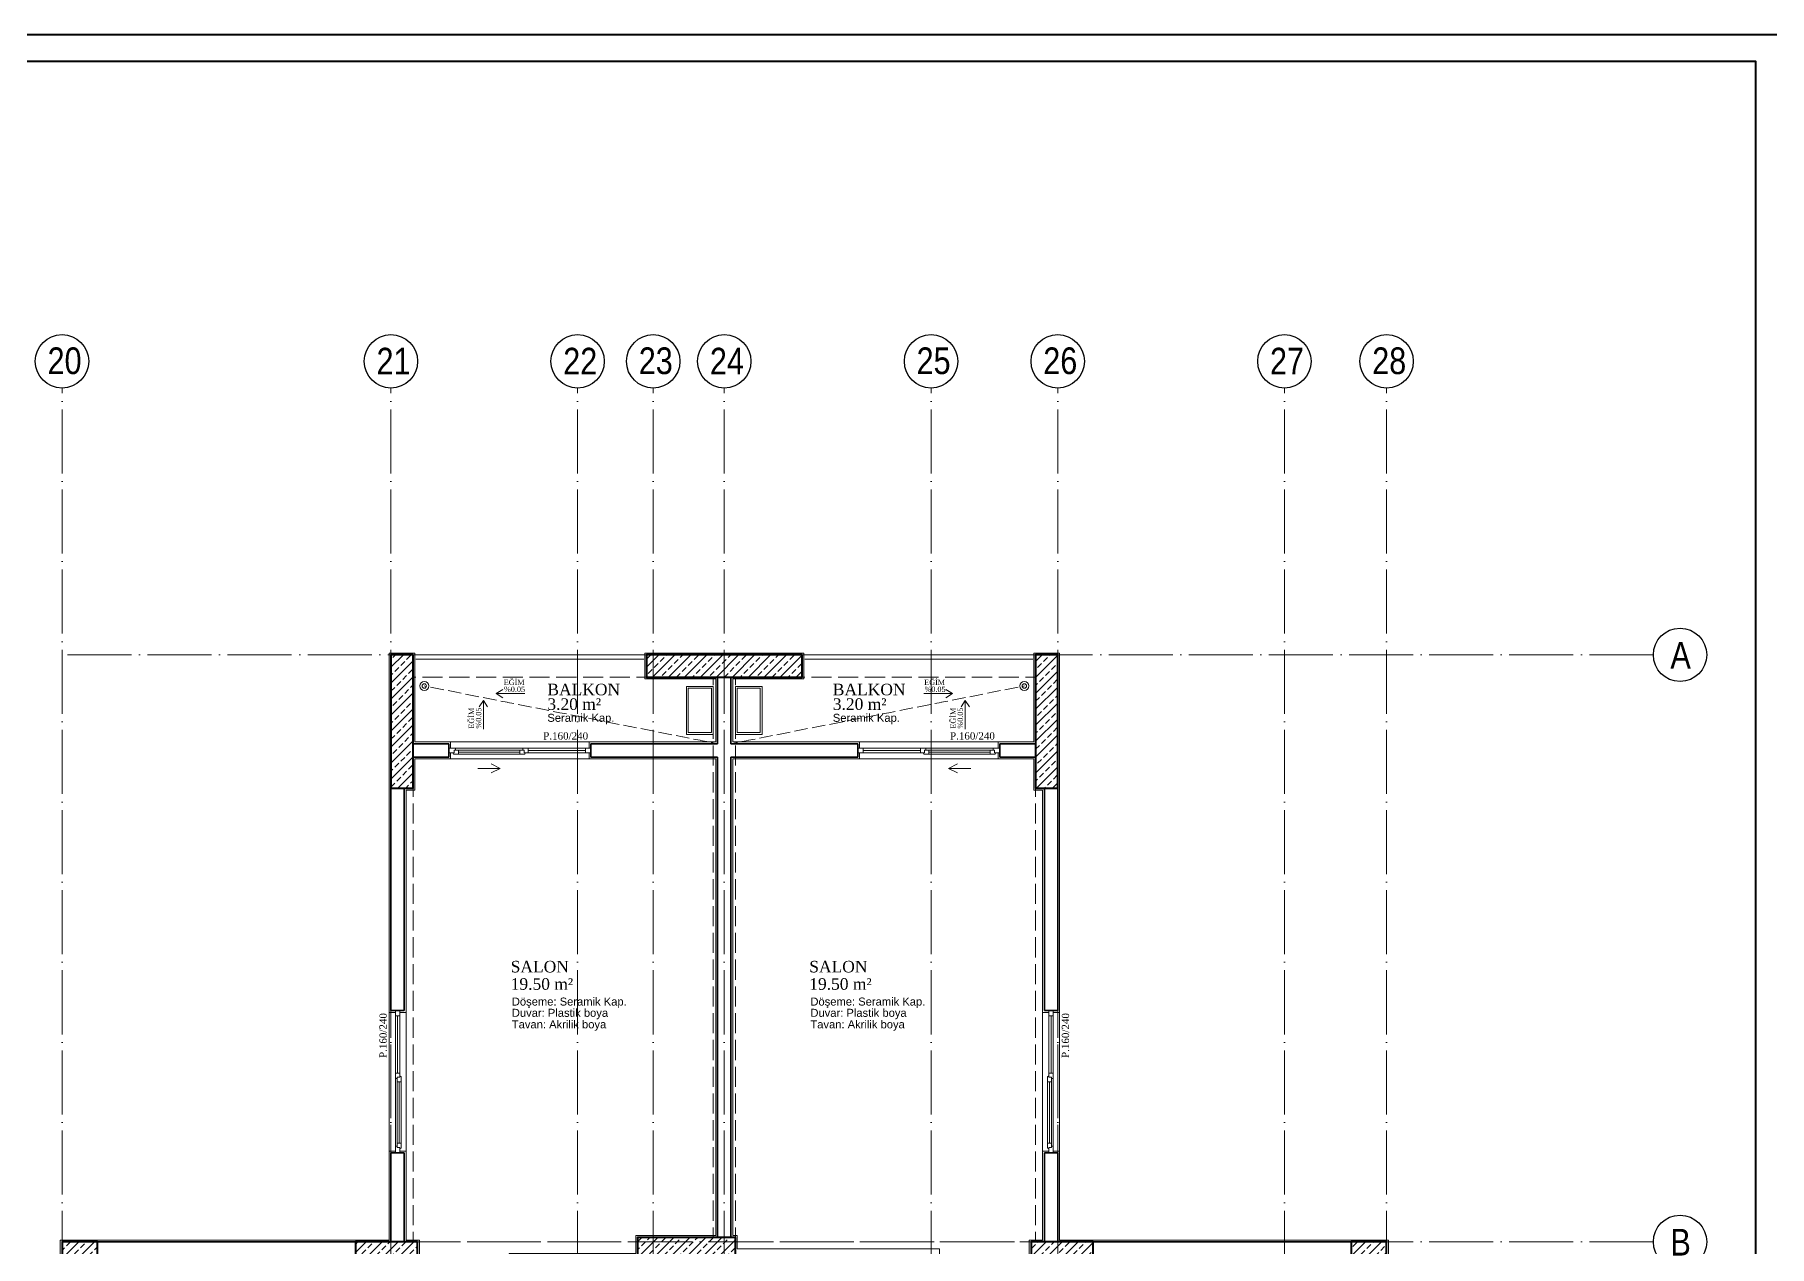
# Model space of a CAD drawing. Header units: millimetres. Extents: x 11587 to 81192, y -36083 to -25300.
# Drawn here: x 31860 to 33812, y -32945 to -31583 of the extents above; entities that cross this region are included whole.
import ezdxf

# ---------------------------------------------------------------- set-up
doc = ezdxf.new("R2010")
doc.units = ezdxf.units.MM
doc.linetypes.add('AKS', pattern=[30, 24, -3, 0, -3])
doc.linetypes.add('IZDUSUM1', pattern=[20, 7.5, -5, 7.5, 0])
for name, color, linetype, lineweight in [('rtm-aks balon', 20, 'Continuous', 25), ('rtm-aks balon yazı', 7, 'Continuous', 20), ('rtm-aks yeni', 7, 'AKS', 20), ('rtm-antet-02', 140, 'Continuous', 40), ('rtm-cam', 141, 'Continuous', 9), ('rtm-duv tugla', 22, 'Continuous', 35), ('rtm-izdusum-üst ince', 8, 'IZDUSUM1', 5), ('rtm-mhl-yazı-adı', 150, 'Continuous', 30), ('rtm-mhl-yazı-m2', 7, 'Continuous', 20), ('rtm-mhl-yazı-malzeme', 253, 'Continuous', 13), ('rtm-pen-ahsap', 35, 'Continuous', 13), ('rtm-plan katmanı-05', 205, 'Continuous', 20), ('rtm-plan katmanı-07', 135, 'Continuous', 9), ('rtm-sembol ok', 7, 'Continuous', 20), ('rtm-sıva', 252, 'Continuous', 15), ('rtm-tarama-betonarme', 51, 'Continuous', 15), ('rtm-tas_betonarme', 50, 'Continuous', 40), ('rtm-tefris vitrifiye', 9, 'Continuous', 9)]:
    doc.layers.add(name, color=color, linetype=linetype, lineweight=lineweight)
doc.styles.add('AKSYAZI', font='ARIALN.TTF')
doc.styles.add('ARIAL', font='times.ttf')
doc.styles.get("Standard").update_dxf_attribs({"font": 'arial.ttf'})
doc.styles.add('VAZ-OLCU', font='times.ttf', dxfattribs={"height": 60})
pattern_1 = [(45, (9316.351, 20249.116), (-8.980256, 8.980256), []), (45, (9325.331, 20249.116), (-8.980256, 8.980256), [6.35, -3.175])]
pattern_2 = [(45, (479377.999, 30119.077), (-8.98025612, 8.98025612), []), (45, (479386.979, 30119.077), (-8.98025612, 8.98025612), [6.35, -3.175])]

# ---------------------------------------------------------------- blocks, each defined once
blk = doc.blocks.new('KİRİŞA')
at = {"layer": 'rtm-izdusum-üst ince', "ltscale": 1.5}
for points in [[(22224.4, -52529.2), (22486.9, -52529.2)], [(22661.9, -52529.2), (22924.4, -52529.2)], [(22224.4, -52554.2), (22486.9, -52554.2)], [(22561.9, -53184.2), (22561.9, -52554.2)], [(22586.9, -53184.2), (22586.9, -52554.2)], [(22661.9, -52554.2), (22924.4, -52554.2)], [(22199.4, -53189.2), (22199.4, -52679.2)], [(22224.4, -53189.2), (22224.4, -52679.2)], [(22924.4, -53189.2), (22924.4, -52679.2)], [(22949.4, -53189.2), (22949.4, -52679.2)], [(21869.4, -53189.2), (22159.4, -53189.2)], [(22229.4, -53189.2), (22561.9, -53189.2)], [(22671.9, -53189.2), (22919.4, -53189.2)], [(22989.4, -53189.2), (23279.4, -53189.2)]]:
    blk.add_lwpolyline(points, dxfattribs=at)

msp = doc.modelspace()

# ---------------------------------------------------------------- hatches: boundary and pattern name
at = {"layer": 'rtm-tarama-betonarme'}
h = msp.add_hatch(dxfattribs=at)
h.set_pattern_fill('ANSI33', color=256, scale=2, style=0)
h.set_pattern_definition(pattern_1)
h.paths.add_polyline_path([(32286.19, -32430.13), (32286.19, -32280.13), (32261.19, -32280.13), (32261.19, -32430.13)])
h = msp.add_hatch(dxfattribs=at)
h.set_pattern_fill('ANSI33', color=256, scale=2, style=0)
h.set_pattern_definition(pattern_1)
h.paths.add_polyline_path([(32723.69, -32280.13), (32548.69, -32280.13), (32548.69, -32305.13), (32723.69, -32305.13)])
h = msp.add_hatch(dxfattribs=at)
h.set_pattern_fill('ANSI33', color=256, scale=2, style=0)
h.set_pattern_definition(pattern_1)
h.paths.add_polyline_path([(33011.19, -32430.13), (33011.19, -32280.13), (32986.19, -32280.13), (32986.19, -32430.13)])
h = msp.add_hatch(dxfattribs=at)
h.set_pattern_fill('ANSI33', color=256, scale=2, style=0)
h.set_pattern_definition(pattern_2)
h.paths.add_polyline_path([(32538.69, -32935.13), (32538.69, -32965.13), (32648.69, -32965.13), (32648.69, -32935.13)])
h = msp.add_hatch(dxfattribs=at)
h.set_pattern_fill('ANSI33', color=256, scale=2, style=0)
h.set_pattern_definition(pattern_2)
h.paths.add_polyline_path([(31891.19, -33020.13), (31931.19, -33020.13), (31931.19, -32940.13), (31891.19, -32940.13)])
h = msp.add_hatch(dxfattribs=at)
h.set_pattern_fill('ANSI33', color=256, scale=2, style=0)
h.set_pattern_definition(pattern_2)
h.paths.add_polyline_path([(32221.19, -32940.13), (32221.19, -32975.13), (32291.19, -32975.13), (32291.19, -32940.13)])
h = msp.add_hatch(dxfattribs=at)
h.set_pattern_fill('ANSI33', color=256, scale=2, style=0)
h.set_pattern_definition(pattern_1)
h.paths.add_polyline_path([(32981.19, -32940.13), (32981.19, -32975.13), (33051.19, -32975.13), (33051.19, -32940.13)])
h = msp.add_hatch(dxfattribs=at)
h.set_pattern_fill('ANSI33', color=256, scale=2, style=0)
h.set_pattern_definition(pattern_1)
h.paths.add_polyline_path([(33381.19, -32940.13), (33341.19, -32940.13), (33341.19, -33020.13), (33381.19, -33020.13)])

# ---------------------------------------------------------------- linework, layer by layer
at = {"layer": 'rtm-aks balon'}
for centre in [(31891.19, -31950.13), (32261.19, -31950.13), (32471.19, -31950.13), (32556.19, -31950.13), (32636.19, -31950.13), (32868.69, -31950.13), (33011.19, -31950.13), (33266.19, -31950.13), (33381.19, -31950.13), (33711.19, -32280.13), (33711.19, -32940.13)]:
    msp.add_circle(centre, 30, dxfattribs=at)
at = {"layer": 'rtm-aks yeni', "ltscale": 3}
for p, q in [((31891.19, -35680.13), (31891.19, -31980.13)), ((32261.19, -35680.13), (32261.19, -31980.13)), ((32471.19, -35680.13), (32471.19, -31980.13)), ((32556.19, -35680.13), (32556.19, -31980.13)), ((32636.19, -35680.13), (32636.19, -31980.13)), ((32868.69, -35680.13), (32868.69, -31980.13)), ((33011.19, -35680.13), (33011.19, -31980.13)), ((33266.19, -35680.13), (33266.19, -31980.13)), ((33381.19, -35680.13), (33381.19, -31980.13)), ((33681.19, -32280.13), (31891.19, -32280.13)), ((33681.19, -32940.13), (31891.19, -32940.13))]:
    msp.add_line(p, q, dxfattribs=at)
at = {"layer": 'rtm-antet-02'}
msp.add_lwpolyline([(25171.61, -31582.89), (25171.61, -36082.89), (33826.61, -36082.89), (33826.61, -31582.89), (25171.61, -31582.89)], dxfattribs=at)
msp.add_lwpolyline([(25201.61, -31612.89), (25201.61, -36052.89), (33796.61, -36052.89), (33796.61, -31612.89)], close=True, dxfattribs=at)
at = {"layer": 'rtm-cam'}
for p, q in [((32415.69, -32387.63), (32480.19, -32387.63)), ((32856.69, -32387.63), (32792.19, -32387.63)), ((32337.19, -32389.38), (32406.19, -32389.38)), ((32935.19, -32389.38), (32866.19, -32389.38)), ((32268.69, -32750.63), (32268.69, -32686.13)), ((33003.69, -32750.63), (33003.69, -32686.13)), ((32270.44, -32829.13), (32270.44, -32760.13)), ((33001.94, -32829.13), (33001.94, -32760.13))]:
    msp.add_line(p, q, dxfattribs=at)
at = {"layer": 'rtm-duv tugla'}
for points in [[(32628.69, -32380.13), (32628.69, -32305.13)], [(32643.69, -32380.13), (32643.69, -32305.13)], [(32326.19, -32380.13), (32286.19, -32380.13)], [(32326.19, -32380.13), (32326.19, -32395.13)], [(32628.69, -32380.13), (32486.19, -32380.13)], [(32486.19, -32380.13), (32486.19, -32395.13)], [(32786.19, -32380.13), (32643.69, -32380.13)], [(32786.19, -32380.13), (32786.19, -32395.13)], [(32986.19, -32380.13), (32946.19, -32380.13)], [(32946.19, -32380.13), (32946.19, -32395.13)], [(32326.19, -32395.13), (32286.19, -32395.13)], [(32628.69, -32395.13), (32486.19, -32395.13)], [(32628.69, -32935.13), (32628.69, -32395.13)], [(32786.19, -32395.13), (32643.69, -32395.13)], [(32643.69, -32935.13), (32643.69, -32395.13)], [(32986.19, -32395.13), (32946.19, -32395.13)], [(32261.19, -32430.13), (32261.19, -32680.13)], [(32276.19, -32430.13), (32276.19, -32680.13)], [(32996.19, -32430.13), (32996.19, -32680.13)], [(33011.19, -32430.13), (33011.19, -32680.13)], [(32261.19, -32680.13), (32276.19, -32680.13)], [(33011.19, -32680.13), (32996.19, -32680.13)], [(32261.19, -32840.13), (32276.19, -32840.13)], [(32261.19, -32840.13), (32261.19, -32940.13)], [(32276.19, -32840.13), (32276.19, -32940.13)], [(33011.19, -32840.13), (32996.19, -32840.13)], [(32996.19, -32840.13), (32996.19, -32940.13)], [(33011.19, -32840.13), (33011.19, -32940.13)], [(32221.19, -32940.13), (31931.19, -32940.13)], [(33341.19, -32940.13), (33051.19, -32940.13)]]:
    msp.add_lwpolyline(points, dxfattribs=at)
at = {"layer": 'rtm-izdusum-üst ince'}
for points in [[(32628.69, -32380.13), (32298.69, -32315.13)], [(32643.69, -32380.13), (32973.69, -32315.13)]]:
    msp.add_lwpolyline(points, dxfattribs=at)
at = {"layer": 'rtm-pen-ahsap'}
for p, q in [((32333.69, -32385.13), (32326.19, -32385.13)), ((32332.19, -32387.13), (32337.19, -32387.13)), ((32332.19, -32387.13), (32332.19, -32390.13)), ((32333.69, -32385.13), (32333.69, -32387.13)), ((32406.19, -32387.13), (32337.19, -32387.13)), ((32337.19, -32387.13), (32337.19, -32391.63)), ((32411.19, -32387.13), (32406.19, -32387.13)), ((32406.19, -32387.13), (32406.19, -32391.63)), ((32417.19, -32385.13), (32409.69, -32385.13)), ((32409.69, -32387.13), (32409.69, -32385.13)), ((32411.19, -32387.13), (32411.19, -32390.13)), ((32415.69, -32385.13), (32415.69, -32390.13)), ((32417.19, -32385.13), (32486.19, -32385.13)), ((32480.19, -32385.13), (32480.19, -32390.13)), ((32855.19, -32385.13), (32786.19, -32385.13)), ((32792.19, -32385.13), (32792.19, -32390.13)), ((32855.19, -32385.13), (32862.69, -32385.13)), ((32856.69, -32385.13), (32856.69, -32390.13)), ((32861.19, -32387.13), (32866.19, -32387.13)), ((32861.19, -32387.13), (32861.19, -32390.13)), ((32862.69, -32387.13), (32862.69, -32385.13)), ((32866.19, -32387.13), (32935.19, -32387.13)), ((32866.19, -32387.13), (32866.19, -32391.63)), ((32940.19, -32387.13), (32935.19, -32387.13)), ((32935.19, -32387.13), (32935.19, -32391.63)), ((32938.69, -32385.13), (32938.69, -32387.13)), ((32938.69, -32385.13), (32946.19, -32385.13)), ((32940.19, -32387.13), (32940.19, -32390.13)), ((32326.19, -32390.13), (32332.19, -32390.13)), ((32331.56, -32391.63), (32337.19, -32391.63)), ((32406.19, -32391.63), (32337.19, -32391.63)), ((32411.83, -32391.63), (32406.19, -32391.63)), ((32411.19, -32390.13), (32415.69, -32390.13)), ((32475.19, -32390.13), (32415.69, -32390.13)), ((32475.19, -32390.13), (32480.83, -32390.13)), ((32486.19, -32390.13), (32480.19, -32390.13)), ((32786.19, -32390.13), (32792.19, -32390.13)), ((32797.19, -32390.13), (32791.56, -32390.13)), ((32797.19, -32390.13), (32856.69, -32390.13)), ((32861.19, -32390.13), (32856.69, -32390.13)), ((32860.56, -32391.63), (32866.19, -32391.63)), ((32866.19, -32391.63), (32935.19, -32391.63)), ((32940.83, -32391.63), (32935.19, -32391.63)), ((32946.19, -32390.13), (32940.19, -32390.13)), ((32266.19, -32749.13), (32266.19, -32680.13)), ((32271.19, -32680.13), (32271.19, -32686.13)), ((33001.19, -32680.13), (33001.19, -32686.13)), ((33006.19, -32749.13), (33006.19, -32680.13)), ((32266.19, -32686.13), (32271.19, -32686.13)), ((32271.19, -32691.13), (32271.19, -32685.5)), ((32271.19, -32691.13), (32271.19, -32750.63)), ((33001.19, -32691.13), (33001.19, -32685.5)), ((33006.19, -32686.13), (33001.19, -32686.13)), ((33001.19, -32691.13), (33001.19, -32750.63)), ((32266.19, -32749.13), (32266.19, -32756.63)), ((32266.19, -32750.63), (32271.19, -32750.63)), ((32268.19, -32756.63), (32266.19, -32756.63)), ((32268.19, -32755.13), (32268.19, -32760.13)), ((32268.19, -32755.13), (32271.19, -32755.13)), ((32271.19, -32755.13), (32271.19, -32750.63)), ((32272.69, -32754.5), (32272.69, -32760.13)), ((32999.69, -32754.5), (32999.69, -32760.13)), ((33001.19, -32755.13), (33001.19, -32750.63)), ((33006.19, -32750.63), (33001.19, -32750.63)), ((33004.19, -32755.13), (33001.19, -32755.13)), ((33004.19, -32755.13), (33004.19, -32760.13)), ((33004.19, -32756.63), (33006.19, -32756.63)), ((33006.19, -32749.13), (33006.19, -32756.63)), ((32268.19, -32760.13), (32268.19, -32829.13)), ((32268.19, -32760.13), (32272.69, -32760.13)), ((32272.69, -32760.13), (32272.69, -32829.13)), ((32999.69, -32760.13), (32999.69, -32829.13)), ((33004.19, -32760.13), (32999.69, -32760.13)), ((33004.19, -32760.13), (33004.19, -32829.13)), ((32266.19, -32832.63), (32268.19, -32832.63)), ((32266.19, -32832.63), (32266.19, -32840.13)), ((32268.19, -32834.13), (32268.19, -32829.13)), ((32268.19, -32829.13), (32272.69, -32829.13)), ((32268.19, -32834.13), (32271.19, -32834.13)), ((32271.19, -32840.13), (32271.19, -32834.13)), ((32272.69, -32834.77), (32272.69, -32829.13)), ((32999.69, -32834.77), (32999.69, -32829.13)), ((33004.19, -32829.13), (32999.69, -32829.13)), ((33001.19, -32840.13), (33001.19, -32834.13)), ((33004.19, -32834.13), (33001.19, -32834.13)), ((33004.19, -32834.13), (33004.19, -32829.13)), ((33006.19, -32832.63), (33004.19, -32832.63)), ((33006.19, -32832.63), (33006.19, -32840.13))]:
    msp.add_line(p, q, dxfattribs=at)
for points in [[(32331.56, -32391.63), (32330.69, -32390.13)], [(32411.83, -32391.63), (32412.69, -32390.13)], [(32860.56, -32391.63), (32859.69, -32390.13)], [(32940.83, -32391.63), (32941.69, -32390.13)], [(32272.69, -32754.5), (32271.19, -32753.63)], [(32999.69, -32754.5), (33001.19, -32753.63)], [(32272.69, -32834.77), (32271.19, -32835.64)], [(32999.69, -32834.77), (33001.19, -32835.64)]]:
    msp.add_lwpolyline(points, dxfattribs=at)
at = {"layer": 'rtm-plan katmanı-05'}
for points in [[(32545.69, -32280.06), (32289.19, -32280.06)], [(32545.69, -32285.06), (32289.19, -32285.06)], [(32726.69, -32280.06), (32983.19, -32280.06)], [(32726.69, -32285.06), (32983.19, -32285.06)]]:
    msp.add_lwpolyline(points, dxfattribs=at)
at = {"layer": 'rtm-plan katmanı-05', "ltscale": 0.6}
for points in [[(32484.19, -32378.13), (32328.19, -32378.13)], [(32788.19, -32378.13), (32944.19, -32378.13)], [(32484.19, -32397.13), (32328.19, -32397.13)], [(32788.19, -32397.13), (32944.19, -32397.13)], [(32259.19, -32682.13), (32259.19, -32838.13)], [(32278.19, -32682.13), (32278.19, -32838.13)], [(32994.19, -32682.13), (32994.19, -32838.13)], [(33013.19, -32682.13), (33013.19, -32838.13)]]:
    msp.add_lwpolyline(points, dxfattribs=at)
at = {"layer": 'rtm-plan katmanı-05'}
for centre, radius in [((32298.69, -32315.13), 5), ((32973.69, -32315.13), 5), ((32298.69, -32315.13), 2.5), ((32973.69, -32315.13), 2.5)]:
    msp.add_circle(centre, radius, dxfattribs=at)
at = {"layer": 'rtm-plan katmanı-07'}
for points in [[(32409.69, -32385.13), (32333.69, -32385.13)], [(32862.69, -32385.13), (32938.69, -32385.13)], [(32266.19, -32756.63), (32266.19, -32832.63)], [(33006.19, -32756.63), (33006.19, -32832.63)]]:
    msp.add_lwpolyline(points, dxfattribs=at)
at = {"layer": 'rtm-sembol ok'}
for points in [[(32379.64, -32323.75), (32387.04, -32319.08)], [(32411.96, -32323.75), (32379.64, -32323.75)], [(32379.64, -32323.75), (32387.04, -32328.42)], [(32860.42, -32323.75), (32892.75, -32323.75)], [(32892.75, -32323.75), (32885.34, -32319.08)], [(32892.75, -32323.75), (32885.34, -32328.42)], [(32365.12, -32331.36), (32360.45, -32338.76)], [(32365.12, -32363.69), (32365.12, -32331.36)], [(32365.12, -32331.36), (32369.79, -32338.76)], [(32907.26, -32331.36), (32902.59, -32338.76)], [(32907.26, -32363.69), (32907.26, -32331.36)], [(32907.26, -32331.36), (32911.93, -32338.76)], [(32358.94, -32407.82), (32383.94, -32407.82)], [(32383.94, -32407.82), (32373.94, -32402.82)], [(32383.94, -32407.82), (32373.94, -32412.82)], [(32888.44, -32407.82), (32898.44, -32402.82)], [(32913.44, -32407.82), (32888.44, -32407.82)], [(32888.44, -32407.82), (32898.44, -32412.82)]]:
    msp.add_lwpolyline(points, dxfattribs=at)
at = {"layer": 'rtm-sıva'}
for points in [[(32259.19, -32682.13), (32259.19, -32278.13), (32288.19, -32278.13), (32288.19, -32378.13), (32328.19, -32378.13), (32328.19, -32385.13)], [(32788.19, -32385.13), (32788.19, -32378.13), (32645.69, -32378.13), (32645.69, -32307.13), (32725.69, -32307.13), (32725.69, -32278.13), (32546.69, -32278.13), (32546.69, -32307.13), (32626.69, -32307.13), (32626.69, -32378.13), (32484.19, -32378.13), (32484.19, -32385.13)], [(33013.19, -32682.13), (33013.19, -32278.13), (32984.19, -32278.13), (32984.19, -32378.13), (32944.19, -32378.13), (32944.19, -32385.13)], [(32278.19, -32682.13), (32278.19, -32432.13), (32288.19, -32432.13), (32288.19, -32397.13), (32328.19, -32397.13), (32328.19, -32390.13)], [(32484.19, -32390.13), (32484.19, -32397.13), (32626.69, -32397.13), (32626.69, -32933.13), (32536.69, -32933.13), (32536.69, -32953.13), (32394.19, -32953.13), (32394.19, -32967.13), (32554.19, -32967.13), (32554.19, -32980.13)], [(32718.19, -32980.13), (32718.19, -32967.13), (32878.19, -32967.13), (32878.19, -32948.13), (32650.69, -32948.13), (32650.69, -32933.13), (32645.69, -32933.13), (32645.69, -32397.13), (32788.19, -32397.13), (32788.19, -32390.13)], [(32994.19, -32682.13), (32994.19, -32432.13), (32984.19, -32432.13), (32984.19, -32397.13), (32944.19, -32397.13), (32944.19, -32390.13)], [(32259.19, -32682.13), (32266.19, -32682.13)], [(32271.19, -32682.13), (32278.19, -32682.13)], [(33001.19, -32682.13), (32994.19, -32682.13)], [(33013.19, -32682.13), (33006.19, -32682.13)], [(31896.19, -33052.13), (31889.19, -33052.13), (31889.19, -32938.13), (32259.19, -32938.13), (32259.19, -32838.13)], [(32259.19, -32838.13), (32266.19, -32838.13)], [(32271.19, -32838.13), (32278.19, -32838.13)], [(32278.19, -33045.13), (32278.19, -32977.13), (32293.19, -32977.13), (32293.19, -32938.13), (32278.19, -32938.13), (32278.19, -32838.13)], [(32994.19, -33045.13), (32994.19, -32977.13), (32979.19, -32977.13), (32979.19, -32938.13), (32994.19, -32938.13), (32994.19, -32838.13)], [(33001.19, -32838.13), (32994.19, -32838.13)], [(33013.19, -32838.13), (33006.19, -32838.13)], [(33376.19, -33052.13), (33383.19, -33052.13), (33383.19, -32938.13), (33013.19, -32938.13), (33013.19, -32838.13)]]:
    msp.add_lwpolyline(points, dxfattribs=at)
at = {"layer": 'rtm-tas_betonarme'}
for points in [[(32286.19, -32280.13), (32261.19, -32280.13), (32261.19, -32430.13), (32286.19, -32430.13)], [(32723.69, -32280.13), (32548.69, -32280.13), (32548.69, -32305.13), (32723.69, -32305.13)], [(33011.19, -32280.13), (32986.19, -32280.13), (32986.19, -32430.13), (33011.19, -32430.13)], [(32648.69, -32935.13), (32538.69, -32935.13), (32538.69, -32965.13), (32648.69, -32965.13)], [(31931.19, -32940.13), (31891.19, -32940.13), (31891.19, -33020.13), (31931.19, -33020.13)], [(32291.19, -32940.13), (32221.19, -32940.13), (32221.19, -32975.13), (32291.19, -32975.13)], [(33051.19, -32940.13), (32981.19, -32940.13), (32981.19, -32975.13), (33051.19, -32975.13)], [(33381.19, -32940.13), (33341.19, -32940.13), (33341.19, -33020.13), (33381.19, -33020.13)]]:
    msp.add_lwpolyline(points, close=True, dxfattribs=at)
at = {"layer": 'rtm-tefris vitrifiye'}
for points in [[(32623.69, -32315.63), (32593.69, -32315.63), (32593.69, -32369.63), (32623.69, -32369.63)], [(32621.69, -32317.63), (32595.69, -32317.63), (32595.69, -32367.63), (32621.69, -32367.63)], [(32678.69, -32315.63), (32648.69, -32315.63), (32648.69, -32369.63), (32678.69, -32369.63)], [(32676.69, -32317.63), (32650.69, -32317.63), (32650.69, -32367.63), (32676.69, -32367.63)]]:
    msp.add_lwpolyline(points, close=True, dxfattribs=at)

# ---------------------------------------------------------------- block references
at = {"layer": 'rtm-izdusum-üst ince', "xscale": -1}
msp.add_blockref('KİRİŞA', (55210.62, 20249.12), dxfattribs=at)

# ---------------------------------------------------------------- texts
at = {"layer": 'rtm-aks balon yazı', "char_height": 30, "width": 27.7214, "attachment_point": 7, "style": 'AKSYAZI'}
for s, insert in [('20', (31874.97, -31964.9)), ('21', (32244.97, -31964.9)), ('22', (32454.97, -31964.9)), ('23', (32539.97, -31964.9)), ('24', (32619.97, -31964.9)), ('25', (32852.47, -31964.9)), ('26', (32994.97, -31964.9)), ('27', (33249.97, -31964.9)), ('28', (33364.97, -31964.9)), ('A', (33700.4, -32295.55)), ('B', (33700.4, -32955.55))]:
    msp.add_mtext(s, dxfattribs=dict(at, insert=insert))
at = {"layer": 'rtm-mhl-yazı-adı', "style": 'ARIAL'}
for s, height, p in [('EĞİM', 6, (32388.05, -32314.08)), ('EĞİM', 6, (32861.06, -32314.08)), ('%%%0.05', 6, (32388.39, -32321.84)), ('BALKON', 13, (32437.14, -32325.61)), ('BALKON', 13, (32758.22, -32325.61)), ('%%%0.05', 6, (32861.4, -32321.84)), ('SALON', 13, (32395.88, -32637.21)), ('SALON', 13, (32731.71, -32637.21))]:
    msp.add_text(s, height=height, dxfattribs=at).set_placement(p)
for s, p in [('EĞİM', (32354.75, -32363.07)), ('%%%0.05', (32362.74, -32363.07)), ('EĞİM', (32896.54, -32363.07)), ('%%%0.05', (32904.53, -32363.07))]:
    msp.add_text(s, height=6, rotation=90, dxfattribs=at).set_placement(p)
at = {"layer": 'rtm-mhl-yazı-m2', "style": 'ARIAL'}
for s, p in [('3.20 m² ', (32437.14, -32342.02)), ('3.20 m² ', (32758.22, -32342.02)), ('19.50 m² ', (32395.88, -32656.7)), ('19.50 m² ', (32731.71, -32656.7))]:
    msp.add_text(s, height=13, dxfattribs=at).set_placement(p)
at = {"layer": 'rtm-mhl-yazı-malzeme'}
for s, p in [('Seramik Kap.', (32437.14, -32355.43)), ('Seramik Kap.', (32758.22, -32355.43)), ('Döşeme: Seramik Kap.', (32397.17, -32674.47)), ('Duvar: Plastik boya ', (32397.17, -32687.14)), ('Döşeme: Seramik Kap.', (32733, -32674.47)), ('Duvar: Plastik boya ', (32733, -32687.14)), ('Tavan: Akrilik boya ', (32397.17, -32700.07)), ('Tavan: Akrilik boya ', (32733, -32700.07))]:
    msp.add_text(s, height=9, dxfattribs=at).set_placement(p)
at = {"layer": 'rtm-mhl-yazı-malzeme', "style": 'VAZ-OLCU'}
for rotation, p in [(359.9602, (32432.47, -32375.38)), (359.9602, (32890.01, -32375.38)), (89.9602, (32256.44, -32733.44)), (89.9602, (33023.97, -32733.44))]:
    msp.add_text('P.160/240', height=8.192, rotation=rotation, dxfattribs=at).set_placement(p)

doc.saveas('drawing.dxf')
